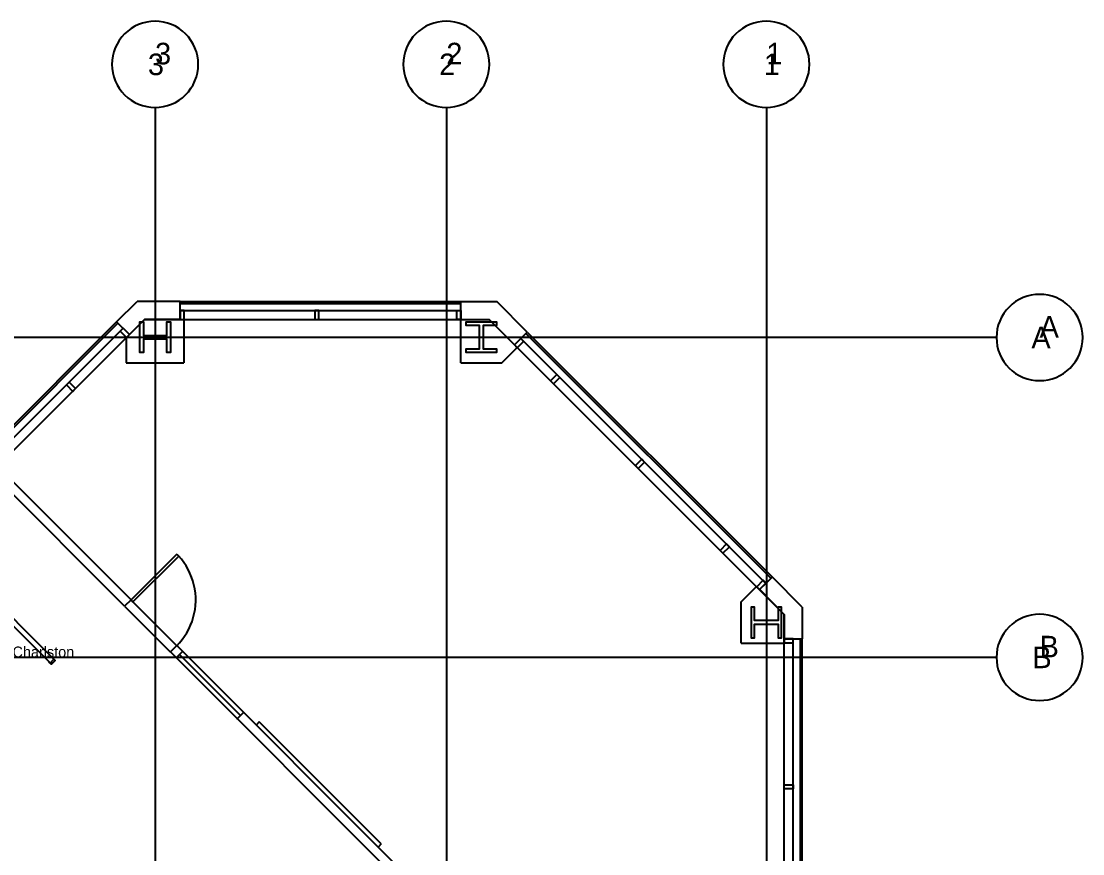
# Model space of a CAD drawing. Header units: millimetres. Extents: x 18694 to 89916, y 18694 to 89916.
# Drawn here: x 74918 to 89916, y 78149 to 89916 of the extents above; entities that cross this region are included whole.
import ezdxf

# ---------------------------------------------------------------- set-up
doc = ezdxf.new("R2010")
doc.units = ezdxf.units.MM
doc.layers.get('0').update_dxf_attribs({"linetype": 'CONTINUOUS'})
for name, color, linetype in [('E-B-FURR', 7, 'CONTINUOUS'), ('E-B-GLAZ', 7, 'CONTINUOUS'), ('E-B-MULL', 7, 'CONTINUOUS'), ('E-B-SHEL', 7, 'CONTINUOUS'), ('E-C-HEAD', 7, 'CONTINUOUS'), ('E-S-COLM', 7, 'CONTINUOUS'), ('EMPLOYEE', 7, 'CONTINUOUS'), ('GRIDLN', 7, 'CONTINUOUS'), ('PANELS_201', 7, 'CONTINUOUS')]:
    doc.layers.add(name, color=color, linetype=linetype)

msp = doc.modelspace()

# ---------------------------------------------------------------- linework, layer by layer
for p, q in [((77116.540956, 82383.046205), (76469.300554, 81737.130404)), ((77143.454114, 82356.077855), (76496.213712, 81710.162054)), ((77116.540956, 82383.046205), (77143.454114, 82356.077855)), ((76469.300554, 81737.130404), (76496.213712, 81710.162054))]:
    msp.add_line(p, q)
for points in [[(77419.2, 89306.4), (77416.264609, 89366.151249), (77407.486707, 89425.32706), (77392.950829, 89483.357539), (77372.796963, 89539.68382), (77347.219203, 89593.763451), (77316.463876, 89645.075614), (77280.827172, 89693.126146), (77240.652294, 89737.452294), (77196.326146, 89777.627172), (77148.275614, 89813.263876), (77096.963451, 89844.019203), (77042.88382, 89869.596963), (76986.557539, 89889.750829), (76928.52706, 89904.286707), (76869.351249, 89913.064609), (76809.6, 89916), (76749.848751, 89913.064609), (76690.67294, 89904.286707), (76632.642461, 89889.750829), (76576.31618, 89869.596963), (76522.236549, 89844.019203), (76470.924386, 89813.263876), (76422.873854, 89777.627172), (76378.547706, 89737.452294), (76338.372828, 89693.126146), (76302.736124, 89645.075614), (76271.980797, 89593.763451), (76246.403037, 89539.68382), (76226.249171, 89483.357539), (76211.713293, 89425.32706), (76202.935391, 89366.151249), (76200, 89306.4), (76202.935391, 89246.648751), (76211.713293, 89187.47294), (76226.249171, 89129.442461), (76246.403037, 89073.11618), (76271.980797, 89019.036549), (76302.736124, 88967.724386), (76338.372828, 88919.673854), (76378.547706, 88875.347706), (76422.873854, 88835.172828), (76470.924386, 88799.536124), (76522.236549, 88768.780797), (76576.31618, 88743.203037), (76632.642461, 88723.049171), (76690.67294, 88708.513293), (76749.848751, 88699.735391), (76809.6, 88696.8), (76869.351249, 88699.735391), (76928.52706, 88708.513293), (76986.557539, 88723.049171), (77042.88382, 88743.203037), (77096.963451, 88768.780797), (77148.275614, 88799.536124), (77196.326146, 88835.172828), (77240.652294, 88875.347706), (77280.827172, 88919.673854), (77316.463876, 88967.724386), (77347.219203, 89019.036549), (77372.796963, 89073.11618), (77392.950829, 89129.442461), (77407.486707, 89187.47294), (77416.264609, 89246.648751), (77419.2, 89306.4), (77419.2, 89306.4)], [(81534, 89306.4), (81531.064609, 89366.151249), (81522.286707, 89425.32706), (81507.750829, 89483.357539), (81487.596963, 89539.68382), (81462.019203, 89593.763451), (81431.263876, 89645.075614), (81395.627172, 89693.126146), (81355.452294, 89737.452294), (81311.126146, 89777.627172), (81263.075614, 89813.263876), (81211.763451, 89844.019203), (81157.68382, 89869.596963), (81101.357539, 89889.750829), (81043.32706, 89904.286707), (80984.151249, 89913.064609), (80924.4, 89916), (80864.648751, 89913.064609), (80805.47294, 89904.286707), (80747.442461, 89889.750829), (80691.11618, 89869.596963), (80637.036549, 89844.019203), (80585.724386, 89813.263876), (80537.673854, 89777.627172), (80493.347706, 89737.452294), (80453.172828, 89693.126146), (80417.536124, 89645.075614), (80386.780797, 89593.763451), (80361.203037, 89539.68382), (80341.049171, 89483.357539), (80326.513293, 89425.32706), (80317.735391, 89366.151249), (80314.8, 89306.4), (80317.735391, 89246.648751), (80326.513293, 89187.47294), (80341.049171, 89129.442461), (80361.203037, 89073.11618), (80386.780797, 89019.036549), (80417.536124, 88967.724386), (80453.172828, 88919.673854), (80493.347706, 88875.347706), (80537.673854, 88835.172828), (80585.724386, 88799.536124), (80637.036549, 88768.780797), (80691.11618, 88743.203037), (80747.442461, 88723.049171), (80805.47294, 88708.513293), (80864.648751, 88699.735391), (80924.4, 88696.8), (80984.151249, 88699.735391), (81043.32706, 88708.513293), (81101.357539, 88723.049171), (81157.68382, 88743.203037), (81211.763451, 88768.780797), (81263.075614, 88799.536124), (81311.126146, 88835.172828), (81355.452294, 88875.347706), (81395.627172, 88919.673854), (81431.263876, 88967.724386), (81462.019203, 89019.036549), (81487.596963, 89073.11618), (81507.750829, 89129.442461), (81522.286707, 89187.47294), (81531.064609, 89246.648751), (81534, 89306.4), (81534, 89306.4)], [(86055.2, 89306.4), (86052.264609, 89366.151249), (86043.486707, 89425.32706), (86028.950829, 89483.357539), (86008.796963, 89539.68382), (85983.219203, 89593.763451), (85952.463876, 89645.075614), (85916.827172, 89693.126146), (85876.652294, 89737.452294), (85832.326146, 89777.627172), (85784.275614, 89813.263876), (85732.963451, 89844.019203), (85678.88382, 89869.596963), (85622.557539, 89889.750829), (85564.52706, 89904.286707), (85505.351249, 89913.064609), (85445.6, 89916), (85385.848751, 89913.064609), (85326.67294, 89904.286707), (85268.642461, 89889.750829), (85212.31618, 89869.596963), (85158.236549, 89844.019203), (85106.924386, 89813.263876), (85058.873854, 89777.627172), (85014.547706, 89737.452294), (84974.372828, 89693.126146), (84938.736124, 89645.075614), (84907.980797, 89593.763451), (84882.403037, 89539.68382), (84862.249171, 89483.357539), (84847.713293, 89425.32706), (84838.935391, 89366.151249), (84836, 89306.4), (84838.935391, 89246.648751), (84847.713293, 89187.47294), (84862.249171, 89129.442461), (84882.403037, 89073.11618), (84907.980797, 89019.036549), (84938.736124, 88967.724386), (84974.372828, 88919.673854), (85014.547706, 88875.347706), (85058.873854, 88835.172828), (85106.924386, 88799.536124), (85158.236549, 88768.780797), (85212.31618, 88743.203037), (85268.642461, 88723.049171), (85326.67294, 88708.513293), (85385.848751, 88699.735391), (85445.6, 88696.8), (85505.351249, 88699.735391), (85564.52706, 88708.513293), (85622.557539, 88723.049171), (85678.88382, 88743.203037), (85732.963451, 88768.780797), (85784.275614, 88799.536124), (85832.326146, 88835.172828), (85876.652294, 88875.347706), (85916.827172, 88919.673854), (85952.463876, 88967.724386), (85983.219203, 89019.036549), (86008.796963, 89073.11618), (86028.950829, 89129.442461), (86043.486707, 89187.47294), (86052.264609, 89246.648751), (86055.2, 89306.4), (86055.2, 89306.4)], [(89916, 85445.6), (89913.064609, 85505.351249), (89904.286707, 85564.52706), (89889.750829, 85622.557539), (89869.596963, 85678.88382), (89844.019203, 85732.963451), (89813.263876, 85784.275614), (89777.627172, 85832.326146), (89737.452294, 85876.652294), (89693.126146, 85916.827172), (89645.075614, 85952.463876), (89593.763451, 85983.219203), (89539.68382, 86008.796963), (89483.357539, 86028.950829), (89425.32706, 86043.486707), (89366.151249, 86052.264609), (89306.4, 86055.2), (89246.648751, 86052.264609), (89187.47294, 86043.486707), (89129.442461, 86028.950829), (89073.11618, 86008.796963), (89019.036549, 85983.219203), (88967.724386, 85952.463876), (88919.673854, 85916.827172), (88875.347706, 85876.652294), (88835.172828, 85832.326146), (88799.536124, 85784.275614), (88768.780797, 85732.963451), (88743.203037, 85678.88382), (88723.049171, 85622.557539), (88708.513293, 85564.52706), (88699.735391, 85505.351249), (88696.8, 85445.6), (88699.735391, 85385.848751), (88708.513293, 85326.67294), (88723.049171, 85268.642461), (88743.203037, 85212.31618), (88768.780797, 85158.236549), (88799.536124, 85106.924386), (88835.172828, 85058.873854), (88875.347706, 85014.547706), (88919.673854, 84974.372828), (88967.724386, 84938.736124), (89019.036549, 84907.980797), (89073.11618, 84882.403037), (89129.442461, 84862.249171), (89187.47294, 84847.713293), (89246.648751, 84838.935391), (89306.4, 84836), (89366.151249, 84838.935391), (89425.32706, 84847.713293), (89483.357539, 84862.249171), (89539.68382, 84882.403037), (89593.763451, 84907.980797), (89645.075614, 84938.736124), (89693.126146, 84974.372828), (89737.452294, 85014.547706), (89777.627172, 85058.873854), (89813.263876, 85106.924386), (89844.019203, 85158.236549), (89869.596963, 85212.31618), (89889.750829, 85268.642461), (89904.286707, 85326.67294), (89913.064609, 85385.848751), (89916, 85445.6), (89916, 85445.6)], [(89916, 80924.4), (89913.064609, 80984.151249), (89904.286707, 81043.32706), (89889.750829, 81101.357539), (89869.596963, 81157.68382), (89844.019203, 81211.763451), (89813.263876, 81263.075614), (89777.627172, 81311.126146), (89737.452294, 81355.452294), (89693.126146, 81395.627172), (89645.075614, 81431.263876), (89593.763451, 81462.019203), (89539.68382, 81487.596963), (89483.357539, 81507.750829), (89425.32706, 81522.286707), (89366.151249, 81531.064609), (89306.4, 81534), (89246.648751, 81531.064609), (89187.47294, 81522.286707), (89129.442461, 81507.750829), (89073.11618, 81487.596963), (89019.036549, 81462.019203), (88967.724386, 81431.263876), (88919.673854, 81395.627172), (88875.347706, 81355.452294), (88835.172828, 81311.126146), (88799.536124, 81263.075614), (88768.780797, 81211.763451), (88743.203037, 81157.68382), (88723.049171, 81101.357539), (88708.513293, 81043.32706), (88699.735391, 80984.151249), (88696.8, 80924.4), (88699.735391, 80864.648751), (88708.513293, 80805.47294), (88723.049171, 80747.442461), (88743.203037, 80691.11618), (88768.780797, 80637.036549), (88799.536124, 80585.724386), (88835.172828, 80537.673854), (88875.347706, 80493.347706), (88919.673854, 80453.172828), (88967.724386, 80417.536124), (89019.036549, 80386.780797), (89073.11618, 80361.203037), (89129.442461, 80341.049171), (89187.47294, 80326.513293), (89246.648751, 80317.735391), (89306.4, 80314.8), (89366.151249, 80317.735391), (89425.32706, 80326.513293), (89483.357539, 80341.049171), (89539.68382, 80361.203037), (89593.763451, 80386.780797), (89645.075614, 80417.536124), (89693.126146, 80453.172828), (89737.452294, 80493.347706), (89777.627172, 80537.673854), (89813.263876, 80585.724386), (89844.019203, 80637.036549), (89869.596963, 80691.11618), (89889.750829, 80747.442461), (89904.286707, 80805.47294), (89913.064609, 80864.648751), (89916, 80924.4), (89916, 80924.4)]]:
    msp.add_lwpolyline(points, close=True)
msp.add_lwpolyline([(77115.216354, 81089.890002), (77155.116586, 81132.329833), (77192.233642, 81177.224064), (77226.416895, 81224.390503), (77257.527622, 81273.637741), (77285.43957, 81324.765922), (77310.039467, 81377.567559), (77331.227481, 81431.828371), (77348.917629, 81487.328159), (77363.038118, 81543.841694), (77373.531647, 81601.139631), (77380.355629, 81658.989445), (77383.482373, 81717.156371), (77382.899188, 81775.404355), (77378.608442, 81833.497016), (77370.627548, 81891.198603), (77358.988893, 81948.274951), (77343.739709, 82004.494433), (77324.941881, 82059.628899), (77302.671693, 82113.454604), (77277.019523, 82165.753112), (77248.089472, 82216.312186), (77215.998944, 82264.926647), (77180.878168, 82311.399207), (77142.869672, 82355.541273)])
at = {"layer": 'E-B-FURR', "color": 6}
for p, q in [((76657.704114, 85699.6), (72596.810254, 81635.6)), ((76657.704114, 85699.6), (81127.6, 85699.6)), ((77216, 85699.6), (77216, 85090)), ((81709.994873, 85519.994873), (85519.994873, 81709.994873)), ((76403.2, 85441.989746), (76403.2, 85090)), ((81709.994873, 85090), (81924.992309, 85304.997436)), ((76403.2, 85090), (77216, 85090)), ((81127.6, 85090), (81709.994873, 85090)), ((76469.300554, 81737.130404), (74637.328322, 83569.102661)), ((83659.896155, 83570.093591), (83570.093591, 83659.896155)), ((76379.49799, 81647.32784), (74547.525759, 83479.300097)), ((85090, 81709.994873), (85304.997436, 81924.992309)), ((85090, 81127.6), (85090, 81709.994873)), ((81000.001754, 77026.824102), (77026.076428, 81000.749403)), ((81089.804292, 77116.626666), (77115.878991, 81090.551966)), ((85699.6, 76660.838982), (85699.6, 81127.6)), ((80004.67047, 78288.728385), (78280.461295, 80012.937561))]:
    msp.add_line(p, q, dxfattribs=at)
for points in [[(81127.6, 85090), (81127.6, 85699.6), (81530.389746, 85699.6), (81709.994873, 85519.994873)], [(76469.300554, 81737.130404), (76379.49799, 81647.32784)], [(85090, 81127.6), (85699.6, 81127.6), (85699.6, 81530.389746), (85519.994873, 81709.994873)], [(77115.878991, 81090.551966), (77026.076428, 81000.749403)], [(78280.461295, 80012.937561), (78240.5852, 79973.061466)], [(80004.67047, 78288.728385), (79964.794375, 78248.85229)]]:
    msp.add_lwpolyline(points, dxfattribs=at)
at = {"layer": 'E-B-GLAZ', "color": 8}
for p, q in [((77162.894696, 85953.6), (81127.6, 85953.6)), ((77162.894696, 85928.2), (81127.6, 85928.2)), ((77162.894696, 85826.6), (81127.6, 85826.6)), ((76266.554655, 85667.498972), (72417.205127, 81815.205127)), ((76284.515147, 85649.538454), (72435.165645, 81797.244609)), ((76356.357218, 85577.696408), (72507.007691, 81725.402564)), ((82048.819062, 85504.459928), (85510.442187, 82042.836803)), ((82066.779554, 85522.420446), (85528.402679, 82060.797321)), ((81976.977016, 85432.617882), (85438.600116, 81970.994757)), ((85928.2, 77154.64437), (85928.2, 81188.552202)), ((85953.6, 77154.64437), (85953.6, 81188.552202)), ((85826.6, 77154.64437), (85826.6, 81127.6)), ((77967.426717, 80055.707808), (78057.22928, 80145.510372))]:
    msp.add_line(p, q, dxfattribs=at)
msp.add_lwpolyline([(78057.22928, 80145.510372), (77967.426717, 80055.707808), (78014.818164, 80103.099255), (77152.713563, 80965.203855), (77195.12468, 81007.614972), (77105.322116, 80917.812408)], dxfattribs=at)
at = {"layer": 'E-B-MULL', "color": 8}
for points in [[(77162.894696, 85826.6), (77162.894696, 85699.6), (77220.044696, 85699.6), (77220.044696, 85826.6), (77162.894696, 85826.6), (77162.894696, 85826.6)], [(79067.025, 85826.6), (79067.025, 85699.6), (79124.175, 85699.6), (79124.175, 85826.6), (79067.025, 85826.6), (79067.025, 85826.6)], [(81127.6, 85826.6), (81127.6, 85699.6), (81070.45, 85699.6), (81070.45, 85826.6), (81127.6, 85826.6), (81127.6, 85826.6)], [(76315.946047, 85537.285262), (76405.748611, 85447.482699), (76446.159757, 85487.893845), (76356.357218, 85577.696408), (76315.946047, 85537.285262), (76315.946047, 85537.285262)], [(82016.079884, 85390.898941), (81926.277321, 85301.096377), (81885.866175, 85341.507523), (81975.668738, 85431.310087), (82016.079884, 85390.898941), (82016.079884, 85390.898941)], [(82527.198191, 84882.396681), (82437.395628, 84792.594143), (82396.984482, 84833.005289), (82486.78702, 84922.807853), (82527.198191, 84882.396681), (82527.198191, 84882.396681)], [(75556.238753, 84774.633625), (75646.041291, 84684.831062), (75686.452462, 84725.242208), (75596.649899, 84815.044771), (75556.238753, 84774.633625), (75556.238753, 84774.633625)], [(83725.003009, 83684.591863), (83635.200446, 83594.7893), (83594.7893, 83635.200446), (83684.591863, 83725.003009), (83725.003009, 83684.591863), (83725.003009, 83684.591863)], [(84882.396681, 82527.198191), (84792.594143, 82437.395628), (84833.005289, 82396.984482), (84922.807853, 82486.78702), (84882.396681, 82527.198191), (84882.396681, 82527.198191)], [(85440.881975, 81973.276592), (85351.079412, 81883.474028), (85310.66824, 81923.885174), (85400.470804, 82013.687738), (85440.881975, 81973.276592), (85440.881975, 81973.276592)], [(85826.6, 81188.552202), (85699.6, 81188.552202), (85699.6, 81131.402202), (85826.6, 81131.402202), (85826.6, 81188.552202), (85826.6, 81188.552202)], [(85826.6, 79067.025), (85699.6, 79067.025), (85699.6, 79124.175), (85826.6, 79124.175), (85826.6, 79067.025), (85826.6, 79067.025)]]:
    msp.add_lwpolyline(points, close=True, dxfattribs=at)
at = {"layer": 'E-B-SHEL', "color": 2}
for p, q in [((76266.554655, 85667.498972), (76555.6, 85953.6)), ((77162.894696, 85953.6), (76555.6, 85953.6)), ((77162.894696, 85699.6), (77162.894696, 85953.6)), ((81127.6, 85699.6), (81127.6, 85953.6)), ((81127.6, 85953.6), (81635.6, 85953.6)), ((82066.779554, 85522.420446), (81635.6, 85953.6)), ((76446.159757, 85487.893845), (76266.554655, 85667.498972)), ((76446.159757, 85487.893845), (76660.810254, 85699.6)), ((77162.894696, 85699.6), (76660.810254, 85699.6)), ((81127.6, 85699.6), (81530.389746, 85699.6)), ((81887.174452, 85342.815319), (81530.389746, 85699.6)), ((81885.866479, 85341.507346), (82066.779554, 85522.420446)), ((85530.684514, 82063.079155), (85351.079412, 81883.474028)), ((85953.6, 81635.6), (85528.402679, 82060.797321)), ((85699.6, 81530.389746), (85352.367497, 81882.990463)), ((85953.6, 81635.6), (85953.6, 81188.552202)), ((85699.6, 81530.389746), (85699.6, 81127.6)), ((85699.6, 81188.552202), (85953.6, 81188.552202))]:
    msp.add_line(p, q, dxfattribs=at)
at = {"layer": 'E-C-HEAD', "color": 5}
for p, q in [((77113.761292, 81090.686256), (76467.845489, 81737.926643)), ((76377.950978, 81648.216129), (77023.86678, 81000.975717))]:
    msp.add_line(p, q, dxfattribs=at)
at = {"layer": 'E-S-COLM', "color": 8}
for points in [[(76644.145924, 85233.611448), (76593.345975, 85233.686022), (76593.979908, 85665.485565), (76644.779857, 85665.41099), (76644.500178, 85474.911194), (76974.699822, 85474.426409), (76974.979502, 85664.926206), (77025.779451, 85664.851606), (77025.145492, 85233.052089), (76974.345543, 85233.126663), (76974.625248, 85423.62646), (76644.425603, 85424.111244), (76644.145924, 85233.611448), (76644.145924, 85233.611448)], [(81203.144401, 85616.928766), (81203.218975, 85667.728715), (81635.018518, 85667.094782), (81634.943943, 85616.294833), (81444.444147, 85616.574512), (81443.959362, 85286.374868), (81634.459159, 85286.095188), (81634.384559, 85235.295239), (81202.585042, 85235.929198), (81202.659616, 85286.729121), (81393.159413, 85286.449442), (81393.644197, 85616.649086), (81203.144401, 85616.928766), (81203.144401, 85616.928766)], [(85610.7, 81202.897436), (85661.5, 81202.897436), (85661.5, 81634.697436), (85610.7, 81634.697436), (85610.7, 81444.197436), (85280.5, 81444.197436), (85280.5, 81634.697436), (85229.7, 81634.697436), (85229.7, 81202.897436), (85280.5, 81202.897436), (85280.5, 81393.397436), (85610.7, 81393.397436), (85610.7, 81202.897436), (85610.7, 81202.897436)]]:
    msp.add_lwpolyline(points, close=True, dxfattribs=at)
at = {"layer": 'GRIDLN', "color": 9}
for p, q in [((76809.6, 88696.8), (76809.6, 18694.4)), ((80924.4, 88696.8), (80924.4, 18694.4)), ((85445.6, 88696.8), (85445.6, 18694.4)), ((88696.8, 85445.6), (18694.4, 85445.6)), ((88696.8, 80924.4), (18694.4, 80924.4))]:
    msp.add_line(p, q, dxfattribs=at)
at = {"layer": 'PANELS_201', "color": 6}
for points in [[(75326.808096, 80845.337471), (74285.098394, 81887.047173)], [(75380.68965, 80899.218999), (74338.979922, 81940.928701)], [(75363.519682, 80916.679467), (75381.332524, 80898.572493), (75399.145366, 80880.465518), (75344.824443, 80827.026992), (75309.198759, 80863.24094)], [(75327.011601, 80845.133966), (75381.332524, 80898.572493)]]:
    msp.add_lwpolyline(points, dxfattribs=at)

# ---------------------------------------------------------------- texts
for s, p in [('3', (76809.6, 89306.4)), ('2', (80924.4, 89306.4)), ('1', (85445.6, 89306.4)), ('3', (76708, 89154)), ('2', (80822.8, 89154)), ('1', (85409.314286, 89154)), ('A', (89306.4, 85445.6)), ('A', (89190.285714, 85293.2)), ('B', (89306.4, 80924.4)), ('B', (89204.8, 80772))]:
    msp.add_text(s, height=304.8).set_placement(p)
at = {"layer": 'EMPLOYEE', "color": 1}
msp.add_text('Christine Charlston', height=152.4, dxfattribs=at).set_placement((73934.15282, 80925.452136))

doc.saveas('drawing.dxf')
